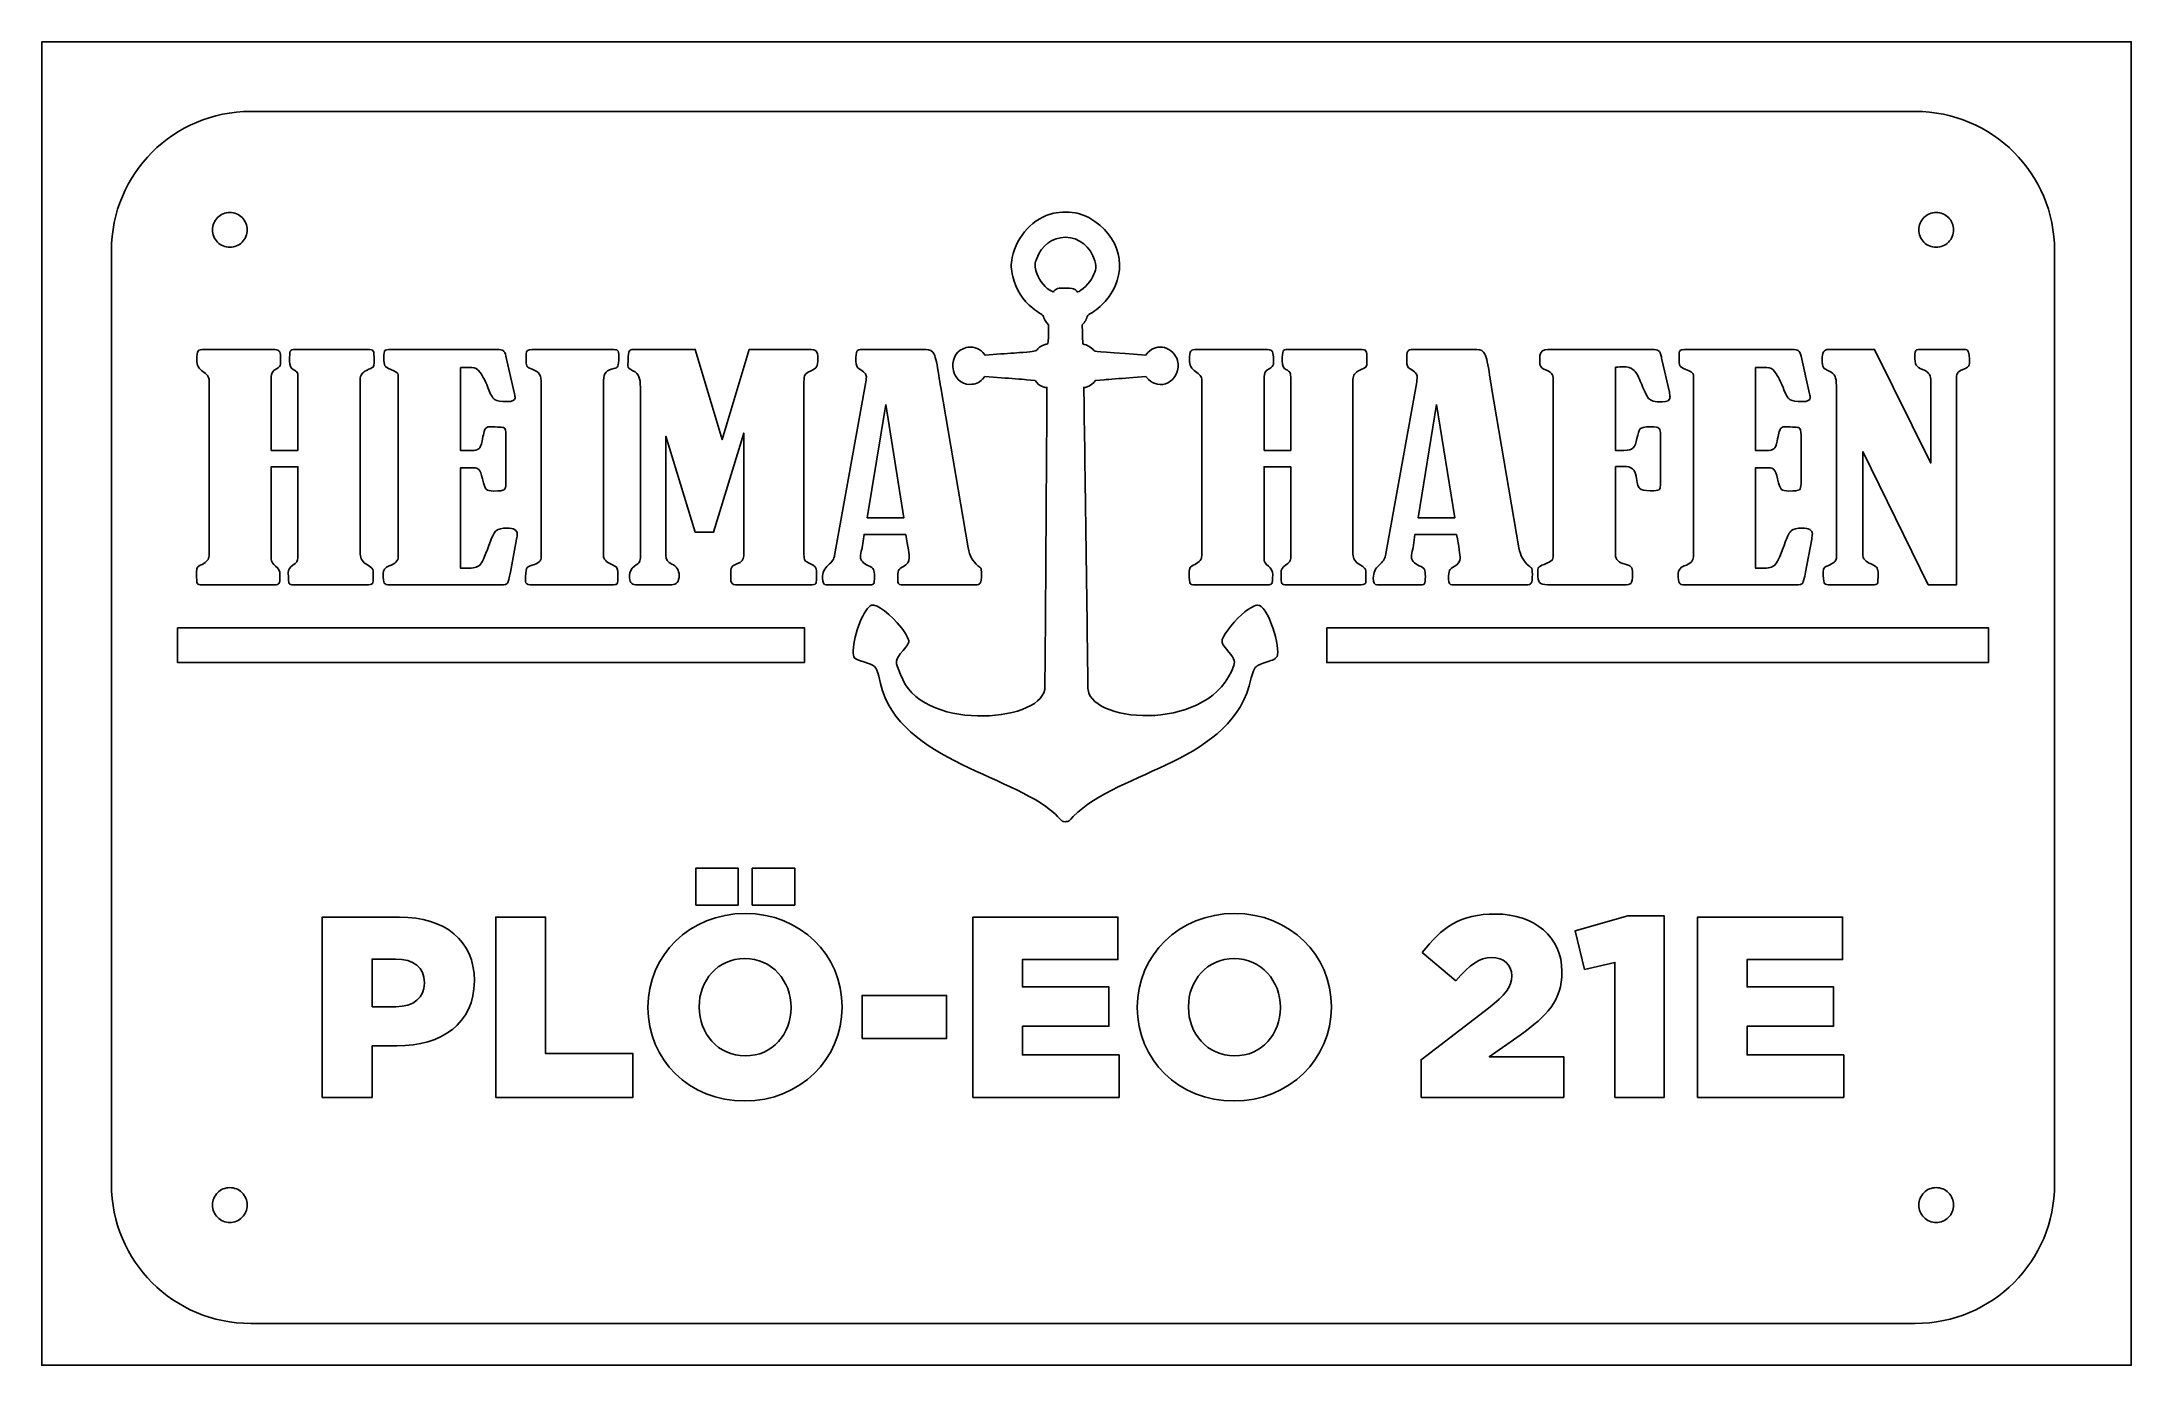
# Model space of a CAD drawing. Extents: x 0 to 300, y 0 to 190.
import ezdxf

# ---------------------------------------------------------------- set-up
doc = ezdxf.new("R2010")
doc.units = 0
doc.layers.add('Ebene_1', color=7, linetype='CONTINUOUS')

msp = doc.modelspace()

# ---------------------------------------------------------------- linework, layer by layer
at = {"layer": 'Ebene_1', "color": 7}
for points in [[(0, 190), (300, 190), (300, 0), (0, 0)], [(29.9981, 179.9979)], [(145.674263, 154.504981)], [(121.169714, 137.94121), (118.510218, 121.673424), (123.781305, 121.673424)], [(200.26186, 137.94121), (197.602364, 121.673424), (202.873451, 121.673424)], [(203.13698, 119.265745)], [(19.498104, 105.8659), (109.498104, 105.8659), (109.498104, 100.8659), (19.498104, 100.8659)], [(184.498104, 105.8659), (279.498104, 105.8659), (279.498104, 100.8659), (184.498104, 100.8659)], [(93.903, 66.071), (100.0029, 66.071), (100.0029, 71.3575), (93.903, 71.3575)], [(101.9992, 66.071), (108.0991, 66.071), (108.0991, 71.3575), (101.9992, 71.3575)], [(65.1694, 38.4552), (84.8738, 38.4552), (84.8738, 44.7399), (72.3414, 44.7399), (72.3414, 64.3335), (65.1694, 64.3335)], [(133.6918, 38.4552), (154.6902, 38.4552), (154.6902, 44.5551), (140.7899, 44.5551), (140.7899, 48.6586), (153.2114, 48.6586), (153.2114, 54.3149), (140.7899, 54.3149), (140.7899, 58.2336), (154.5053, 58.2336), (154.5053, 64.3335), (133.6918, 64.3335)], [(225.8767, 38.4552), (232.9377, 38.4552), (232.9377, 64.5183), (227.7251, 64.5183), (220.1465, 62.3741), (221.5143, 56.8288), (225.8767, 57.8269)], [(237.7391, 38.4552), (258.7374, 38.4552), (258.7374, 44.5551), (244.8371, 44.5551), (244.8371, 48.6586), (257.2587, 48.6586), (257.2587, 54.3149), (244.8371, 54.3149), (244.8371, 58.2336), (258.5526, 58.2336), (258.5526, 64.3335), (237.7391, 64.3335)], [(117.7877, 46.9211), (129.9135, 46.9211), (129.9135, 53.0949), (117.7877, 53.0949)], [(101.001, 44.4071)], [(171.2563, 44.4071)], [(100.927, 37.9376)], [(171.1823, 37.9376)]]:
    msp.add_lwpolyline(points, close=True, dxfattribs=at)
for points in [[(29.9981, 179.9979), (268.998, 179.9979)], [(9.9981, 25.9979), (9.9981, 159.9979)], [(288.9981, 159.9979), (288.9981, 25.9979)], [(144.548839, 148.29485), (144.549695, 149.380722), (144.270454, 149.678503)], [(149.651516, 149.666903), (149.365144, 149.361517), (149.40983, 148.240466)], [(23.343111, 145.83429), (33.166506, 145.83429)], [(34.292632, 144.703685), (34.292632, 143.719639)], [(36.35306, 145.83429), (46.75152, 145.83429)], [(50.106199, 145.83429), (65.392302, 145.83429)], [(66.638242, 144.871218), (67.860178, 139.469539)], [(69.560962, 144.075591), (69.560962, 145.185221)], [(69.560962, 144.075769), (69.560962, 144.075591)], [(70.35165, 145.83429), (81.828229, 145.83429)], [(84.152593, 143.468472), (84.177003, 144.368708)], [(84.967692, 145.83429), (93.832679, 145.83429), (97.666207, 132.895483), (101.570931, 145.83429)], [(101.570931, 145.83429), (110.052576, 145.83429)], [(117.791539, 145.83429), (126.944059, 145.83429)], [(135.110945, 145.375422), (135.428121, 145.026965), (137.714623, 145.189452)], [(155.569571, 145.233092), (158.499458, 145.021831), (158.817204, 145.370953)], [(165.879927, 145.83429), (175.703322, 145.83429)], [(176.829448, 144.703685), (176.829448, 143.719639)], [(178.889978, 145.83429), (189.288336, 145.83429)], [(196.883787, 145.83429), (206.036307, 145.83429)], [(216.243248, 145.83429), (231.193913, 145.83429)], [(232.607877, 144.368708), (233.686097, 139.720794)], [(236.057655, 145.83429), (251.343757, 145.83429)], [(252.589697, 144.871218), (253.811633, 139.469539)], [(256.495133, 145.83429), (263.155875, 145.83429), (271.206273, 129.524644), (271.206273, 141.54224)], [(269.624896, 145.83429), (276.237733, 145.83429)], [(24.013986, 116.208998), (24.013986, 141.521354)], [(32.950882, 131.346178), (36.784409, 131.346178), (36.784409, 141.877218)], [(32.950882, 141.877218), (32.950882, 131.346178)], [(45.721306, 141.521354), (45.721306, 116.460164)], [(51.184319, 116.062439), (51.184319, 142.170334)], [(60.12091, 143.259078), (60.12091, 131.304228), (61.750192, 131.304228)], [(61.750293, 143.259078), (60.12091, 143.259078)], [(80.654198, 141.437632), (80.654198, 116.271745)], [(109.429606, 141.228238), (109.429606, 116.376442)], [(137.789069, 141.758605), (135.415952, 141.927842), (135.047529, 141.540784)], [(142.862081, 141.067112), (142.624579, 141.38695), (141.393335, 141.488302)], [(152.52854, 141.483928), (151.290545, 141.382481), (151.047814, 141.098012)], [(158.881286, 141.536981), (158.512768, 141.924039), (156.139652, 141.754707)], [(166.550802, 116.208998), (166.550802, 141.521354)], [(175.487698, 131.346178), (179.321225, 131.346178), (179.321225, 141.877218)], [(175.487698, 141.877218), (175.487698, 131.346178)], [(188.258121, 141.521354), (188.258121, 116.460164)], [(217.009526, 116.271745), (217.009526, 141.563215)], [(225.946931, 143.279697), (225.946931, 131.324848), (227.168867, 131.324848)], [(237.135774, 116.062439), (237.135774, 142.170334)], [(246.072365, 143.259078), (246.072365, 131.304228), (247.701647, 131.304228)], [(247.701749, 143.259078), (246.072365, 143.259078)], [(274.919986, 141.793496), (274.919986, 112.04262), (270.846832, 112.04262), (261.454379, 131.19962)], [(71.717302, 116.062617), (71.717302, 140.914324)], [(85.949594, 116.188023), (85.949594, 140.369863)], [(113.8383, 116.250859), (118.270794, 140.89326)], [(129.076498, 140.348888), (133.005835, 117.339514)], [(144.307819, 139.805347), (144.307819, 140.384745), (144.065468, 140.384745)], [(149.79337, 140.381418), (149.59504, 140.381418), (149.648283, 137.742086)], [(192.930446, 116.250859), (197.36294, 140.89326)], [(208.168644, 140.348888), (212.097981, 117.339514)], [(257.669164, 115.87402), (257.669164, 140.62103)], [(66.637937, 133.523577), (66.637937, 126.551618)], [(100.780547, 116.188023), (100.780547, 133.816693), (96.467766, 119.579748), (93.832273, 119.579748), (89.591399, 133.377018), (89.591399, 116.250859)], [(232.392049, 133.90006), (232.392049, 126.320982)], [(252.589392, 133.523577), (252.589392, 126.551618)], [(225.946422, 129.043108), (225.946422, 116.334581)], [(227.168867, 129.042752), (225.946422, 129.043108)], [(261.454379, 131.19962), (261.454379, 116.418303)], [(36.784409, 115.915881), (36.784409, 128.980272), (32.950882, 128.980272), (32.950882, 115.790209)], [(61.989819, 128.854688), (60.12091, 128.854688), (60.12091, 114.429324), (61.390751, 114.429324)], [(179.321225, 115.915881), (179.321225, 128.980272), (175.487698, 128.980272), (175.487698, 115.790209)], [(247.941274, 128.854688), (246.072365, 128.854688), (246.072365, 114.429324), (247.342308, 114.429324)], [(68.171612, 118.616677), (67.285113, 113.864066)], [(124.044936, 119.265745), (118.055068, 119.265745), (117.791437, 117.339514)], [(124.044732, 119.265745), (124.044936, 119.265745)], [(203.13698, 119.265745), (197.147112, 119.265745), (196.883583, 117.339514)], [(254.123067, 118.616677), (253.236568, 113.864066)], [(47.590113, 114.052485), (47.590113, 112.733461)], [(190.126929, 114.052485), (190.126929, 112.733461)], [(33.47794, 112.04262), (22.959768, 112.04262)], [(46.607804, 112.04262), (36.16144, 112.04262)], [(65.919462, 112.04262), (49.938481, 112.04262)], [(81.828229, 112.042798), (70.136027, 112.042798)], [(82.714728, 113.696533), (82.714728, 112.88002)], [(90.453996, 112.04262), (85.254716, 112.04262)], [(110.292101, 112.04262), (99.606211, 112.04262)], [(118.941669, 112.04262), (112.616364, 112.04262)], [(134.035846, 112.04262), (123.373857, 112.04262)], [(176.014858, 112.04262), (165.496584, 112.04262)], [(189.14462, 112.04262), (178.698255, 112.04262)], [(198.033815, 112.04262), (191.70851, 112.04262)], [(213.128094, 112.04262), (202.466105, 112.04262)], [(227.192362, 112.04262), (216.242841, 112.04262)], [(251.870917, 112.04262), (235.889936, 112.04262)], [(262.868343, 112.04262), (256.495133, 112.04262)], [(146.53157, 78.100885), (146.528908, 78.104783)], [(51.3494, 64.3336), (40.2587, 64.3336), (40.2587, 38.4552)], [(47.4307, 51.4683), (47.4307, 58.3075), (50.7949, 58.3075)], [(198.1852, 59.2319), (203.0282, 55.2022)], [(54.9354, 54.9064), (54.9354, 54.8324)], [(62.1073, 55.1652), (62.1073, 55.2392)], [(218.2594, 56.4591), (218.2594, 56.5331)], [(50.8318, 51.4682), (47.4307, 51.4683)], [(87.0267, 51.3943), (87.0267, 51.3203)], [(94.3836, 51.3943), (94.3836, 51.4683)], [(107.5815, 51.3943), (107.5815, 51.3203)], [(114.9012, 51.3943), (114.9012, 51.4683)], [(157.282, 51.3943), (157.282, 51.3203)], [(164.6389, 51.3943), (164.6389, 51.4683)], [(177.8367, 51.3943), (177.8367, 51.3203)], [(185.1566, 51.3943), (185.1566, 51.4683)], [(207.7232, 51.2466), (198.0374, 43.8528), (198.0374, 38.4552)], [(40.2587, 38.4552), (47.4307, 38.4552), (47.4307, 45.849), (50.9797, 45.849)], [(198.0374, 38.4552), (218.5181, 38.4552), (218.5181, 44.2963), (207.8341, 44.2963), (212.2704, 47.4017)], [(268.998, 5.9979), (29.9981, 5.9979)]]:
    msp.add_lwpolyline(points, dxfattribs=at)
for points in [[(9.9981, 159.9979), (9.9981, 171.0779), (18.9181, 179.9979), (29.9981, 179.9979)], [(268.998, 179.9979), (280.0781, 179.9979), (288.9981, 171.0779), (288.9981, 159.9979)], [(25.230333, 164.765767), (25.699174, 165.234608), (26.335059, 165.498), (26.9981, 165.498)], [(26.9981, 165.498), (27.661141, 165.498), (28.297026, 165.234608), (28.765867, 164.765767)], [(139.349659, 159.025883), (140.020521, 162.206868), (142.337257, 164.684284), (145.313066, 165.402874)], [(145.313066, 165.402874), (146.099637, 165.592838), (147.949261, 165.58913), (148.674126, 165.392416)], [(148.674126, 165.392416), (149.593138, 165.147783), (150.475451, 164.739619), (151.211155, 164.218978)], [(270.230333, 164.765767), (270.699174, 165.234608), (271.335059, 165.498), (271.9981, 165.498)], [(271.9981, 165.498), (272.661141, 165.498), (273.297026, 165.234608), (273.765867, 164.765767)], [(24.4981, 162.998), (24.4981, 163.661041), (24.761492, 164.296926), (25.230333, 164.765767)], [(25.230333, 161.230233), (24.761492, 161.699074), (24.4981, 162.334959), (24.4981, 162.998)], [(28.765867, 164.765767), (29.234708, 164.296926), (29.4981, 163.661041), (29.4981, 162.998)], [(29.4981, 162.998), (29.4981, 162.334959), (29.234708, 161.699074), (28.765867, 161.230233)], [(151.211155, 164.218978), (155.264755, 161.34975), (155.943983, 156.531734), (152.665355, 152.696526)], [(269.4981, 162.998), (269.4981, 163.661041), (269.761492, 164.296926), (270.230333, 164.765767)], [(270.230333, 161.230233), (269.761492, 161.699074), (269.4981, 162.334959), (269.4981, 162.998)], [(273.765867, 164.765767), (274.234708, 164.296926), (274.4981, 163.661041), (274.4981, 162.998)], [(274.4981, 162.998), (274.4981, 162.334959), (274.234708, 161.699074), (273.765867, 161.230233)], [(26.9981, 160.498), (26.335059, 160.498), (25.699174, 160.761392), (25.230333, 161.230233)], [(28.765867, 161.230233), (28.297026, 160.761392), (27.661141, 160.498), (26.9981, 160.498)], [(139.430474, 156.308208), (139.160932, 157.411955), (139.126419, 157.967203), (139.349659, 159.025883)], [(146.961318, 161.931811), (145.136509, 161.931811), (143.504515, 160.732322), (142.847249, 158.908083)], [(151.179875, 158.559151), (150.625863, 160.570311), (148.922942, 161.931811), (146.961318, 161.931811)], [(271.9981, 160.498), (271.335059, 160.498), (270.699174, 160.761392), (270.230333, 161.230233)], [(273.765867, 161.230233), (273.297026, 160.761392), (272.661141, 160.498), (271.9981, 160.498)], [(142.284014, 151.736155), (140.845027, 152.890292), (139.892453, 154.41637), (139.430474, 156.308208)], [(142.847249, 158.908083), (142.601286, 158.225337), (142.542813, 157.858245), (142.732301, 157.163234)], [(142.732301, 157.163234), (143.05851, 155.966692), (143.779953, 154.943951), (144.711991, 154.356757)], [(150.70316, 155.929897), (151.288548, 156.994853), (151.484501, 157.453028), (151.179875, 158.559151)], [(144.711991, 154.356757), (145.20677, 154.04519), (145.221507, 154.041577), (145.330275, 154.207106)], [(145.330275, 154.207106), (145.391124, 154.300281), (145.54629, 154.434434), (145.674263, 154.504981)], [(145.674263, 154.504981), (145.846542, 154.600343), (146.184635, 154.633145), (146.977481, 154.632955)], [(146.977481, 154.632955), (147.906381, 154.63267), (148.083034, 154.610136), (148.312359, 154.460676)], [(148.312359, 154.460676), (148.457731, 154.36655), (148.597019, 154.232396), (148.621929, 154.16337)], [(148.621929, 154.16337), (148.751043, 153.804741), (150.22074, 155.052148), (150.70316, 155.929897)], [(143.34935, 150.992084), (143.10196, 151.129755), (142.622488, 151.46452), (142.284014, 151.736155)], [(143.895281, 150.358872), (143.809712, 150.700673), (143.751144, 150.768368), (143.34935, 150.992084)], [(144.270454, 149.678503), (144.10502, 149.85487), (143.952137, 150.132019), (143.895281, 150.358872)], [(150.03401, 150.354974), (149.976013, 150.125078), (149.823605, 149.850497), (149.651516, 149.666903)], [(150.579655, 150.988566), (150.178241, 150.76466), (150.119674, 150.69668), (150.03401, 150.354974)], [(152.665355, 152.696526), (152.175519, 152.123688), (151.237682, 151.355562), (150.579655, 150.988566)], [(144.50035, 146.904827), (144.52602, 147.072162), (144.547888, 147.697768), (144.548839, 148.29485)], [(149.40983, 148.240466), (149.43455, 147.623893), (149.455467, 146.993914), (149.457369, 146.84046)], [(22.240988, 144.284986), (22.240988, 145.024739), (22.304862, 145.464413), (22.432609, 145.60401)], [(23.127487, 142.672845), (22.536488, 143.049684), (22.240988, 143.587064), (22.240988, 144.284986)], [(22.432609, 145.60401), (22.576358, 145.75753), (22.879859, 145.83429), (23.343111, 145.83429)], [(33.166506, 145.83429), (33.597754, 145.83429), (33.893253, 145.764492), (34.053005, 145.624896)], [(34.053005, 145.624896), (34.212756, 145.499283), (34.292632, 145.192213), (34.292632, 144.703685)], [(35.562473, 144.138427), (35.562473, 144.920071), (35.602411, 145.394615), (35.682287, 145.56206)], [(36.089531, 142.965961), (35.738159, 143.133465), (35.562473, 143.524287), (35.562473, 144.138427)], [(35.682287, 145.56206), (35.762095, 145.743546), (35.985686, 145.83429), (36.35306, 145.83429)], [(46.75152, 145.83429), (47.214772, 145.83429), (47.494303, 145.75753), (47.590113, 145.60401)], [(47.733829, 144.180288), (47.733829, 143.691761), (47.677922, 143.398644), (47.56611, 143.300939)], [(47.590113, 145.60401), (47.685923, 145.464413), (47.733829, 144.98984), (47.733829, 144.180288)], [(49.123789, 144.703685), (49.123789, 145.248027), (49.171728, 145.569051), (49.267606, 145.666757)], [(49.243602, 143.489358), (49.163727, 143.656862), (49.123789, 144.061638), (49.123789, 144.703685)], [(49.267606, 145.666757), (49.363416, 145.778446), (49.642947, 145.83429), (50.106199, 145.83429)], [(65.392302, 145.83429), (65.775679, 145.83429), (66.05521, 145.778446), (66.230896, 145.666757)], [(66.230896, 145.666757), (66.406582, 145.555127), (66.542364, 145.289948), (66.638242, 144.871218)], [(69.560962, 145.185221), (69.560962, 145.617934), (69.824525, 145.83429), (70.35165, 145.83429)], [(69.680775, 143.384839), (69.6009, 143.510452), (69.560962, 143.740762), (69.560962, 144.075769)], [(81.828229, 145.83429), (82.259545, 145.83429), (82.539076, 145.785437), (82.666823, 145.687732)], [(82.666823, 145.687732), (82.794638, 145.590026), (82.858545, 145.29691), (82.858545, 144.808382)], [(82.858545, 144.808382), (82.858545, 144.068629), (82.810606, 143.608039), (82.714728, 143.426611)], [(84.177003, 144.368708), (84.193277, 145.024739), (84.241182, 145.429514), (84.320719, 145.583035)], [(84.320719, 145.583035), (84.416597, 145.750538), (84.632254, 145.83429), (84.967692, 145.83429)], [(110.052576, 145.83429), (110.627573, 145.83429), (111.002914, 145.75753), (111.1786, 145.60401)], [(111.1786, 145.60401), (111.354354, 145.464413), (111.442231, 145.094507), (111.442231, 144.494291)], [(111.442231, 144.494291), (111.442231, 143.949949), (111.378323, 143.566118), (111.250509, 143.3428)], [(116.881139, 144.138427), (116.881139, 144.906088), (116.929044, 145.380632), (117.024854, 145.56206)], [(117.360292, 143.028798), (117.040856, 143.196301), (116.881139, 143.566178), (116.881139, 144.138427)], [(117.024854, 145.56206), (117.120732, 145.743546), (117.376294, 145.83429), (117.791539, 145.83429)], [(126.944059, 145.83429), (127.503122, 145.83429), (127.894465, 145.60398), (128.11809, 145.14336)], [(128.11809, 145.14336), (128.341715, 144.68274), (128.56534, 143.677778), (128.788965, 142.128473)], [(130.802255, 143.31216), (130.711932, 144.652078), (131.475589, 145.761053), (132.722046, 146.101618)], [(132.722046, 146.101618), (133.572698, 146.333986), (134.493231, 146.05408), (135.110945, 145.375422)], [(137.714623, 145.189452), (138.972204, 145.278824), (140.417752, 145.376182), (140.926888, 145.405846)], [(140.926888, 145.405846), (142.434141, 145.494268), (142.737341, 145.56529), (143.010686, 145.897393)], [(143.010686, 145.897393), (143.284983, 146.230447), (143.844985, 146.551142), (144.20314, 146.580235)], [(144.20314, 146.580235), (144.421911, 146.5983), (144.459086, 146.639183), (144.50035, 146.904827)], [(149.457369, 146.84046), (149.457369, 146.609424), (149.490646, 146.56141), (149.641057, 146.560649)], [(149.641057, 146.560649), (149.931517, 146.560649), (150.671024, 146.152199), (150.944275, 145.843295)], [(150.944275, 145.843295), (151.233689, 145.51604), (150.735011, 145.581643), (155.569571, 145.233092)], [(158.817204, 145.370953), (159.437866, 146.052844), (160.355452, 146.330373), (161.214376, 146.095629)], [(161.214376, 146.095629), (162.078719, 145.859553), (162.842471, 145.10027), (163.061528, 144.25922)], [(163.061528, 144.25922), (163.395628, 142.976444), (162.796834, 141.57872), (161.674452, 141.02157)], [(164.777804, 144.284986), (164.777804, 145.024739), (164.841678, 145.464413), (164.969425, 145.60401)], [(165.664303, 142.672845), (165.073304, 143.049684), (164.777804, 143.587064), (164.777804, 144.284986)], [(164.969425, 145.60401), (165.113242, 145.75753), (165.416742, 145.83429), (165.879927, 145.83429)], [(175.703322, 145.83429), (176.134569, 145.83429), (176.430069, 145.764492), (176.589821, 145.624896)], [(176.589821, 145.624896), (176.749572, 145.499283), (176.829448, 145.192213), (176.829448, 144.703685)], [(178.099289, 144.138427), (178.099289, 144.920071), (178.139227, 145.394615), (178.219103, 145.56206)], [(178.626347, 142.965961), (178.274975, 143.133465), (178.099289, 143.524287), (178.099289, 144.138427)], [(178.219103, 145.56206), (178.298978, 145.743546), (178.522603, 145.83429), (178.889978, 145.83429)], [(189.288336, 145.83429), (189.751588, 145.83429), (190.031119, 145.75753), (190.126929, 145.60401)], [(190.270746, 144.180288), (190.270746, 143.691761), (190.21484, 143.398644), (190.103027, 143.300939)], [(190.126929, 145.60401), (190.222807, 145.464413), (190.270746, 144.98984), (190.270746, 144.180288)], [(195.973285, 144.138427), (195.973285, 144.906088), (196.02119, 145.380632), (196.117, 145.56206)], [(196.452438, 143.028798), (196.133002, 143.196301), (195.973285, 143.566178), (195.973285, 144.138427)], [(196.117, 145.56206), (196.212878, 145.743546), (196.468474, 145.83429), (196.883787, 145.83429)], [(206.036307, 145.83429), (206.595369, 145.83429), (206.986713, 145.60398), (207.210338, 145.14336)], [(207.210338, 145.14336), (207.433895, 144.68274), (207.657486, 143.677778), (207.881111, 142.128473)], [(215.06881, 144.03373), (215.06881, 144.089426), (215.076947, 144.396497), (215.09322, 144.954941)], [(215.667776, 143.007823), (215.268465, 143.161343), (215.06881, 143.503312), (215.06881, 144.03373)], [(215.09322, 144.954941), (215.18903, 145.541173), (215.572373, 145.83429), (216.243248, 145.83429)], [(231.193913, 145.83429), (231.641163, 145.83429), (231.952665, 145.771483), (232.128419, 145.645871)], [(232.128419, 145.645871), (232.304105, 145.520258), (232.439853, 145.213188), (232.535663, 144.72466)], [(232.535663, 144.72466), (232.551936, 144.640879), (232.576008, 144.522228), (232.607877, 144.368708)], [(235.075346, 144.703685), (235.075346, 145.248027), (235.123251, 145.569051), (235.219061, 145.666757)], [(235.195057, 143.489358), (235.11525, 143.656862), (235.075346, 144.061638), (235.075346, 144.703685)], [(235.219061, 145.666757), (235.314871, 145.778446), (235.594402, 145.83429), (236.057655, 145.83429)], [(251.343757, 145.83429), (251.727134, 145.83429), (252.006665, 145.778446), (252.182351, 145.666757)], [(252.182351, 145.666757), (252.358105, 145.555127), (252.493887, 145.289948), (252.589697, 144.871218)], [(255.608634, 144.368708), (255.608634, 145.345763), (255.904134, 145.83429), (256.495133, 145.83429)], [(255.800255, 143.259078), (255.672508, 143.454489), (255.608634, 143.824365), (255.608634, 144.368708)], [(268.930119, 144.933966), (268.930119, 145.352695), (268.978024, 145.60395), (269.073834, 145.687732)], [(269.121739, 143.57308), (268.993992, 143.810382), (268.930119, 144.264011), (268.930119, 144.933966)], [(269.073834, 145.687732), (269.169644, 145.785437), (269.353332, 145.83429), (269.624896, 145.83429)], [(276.237733, 145.83429), (276.605107, 145.792221), (276.788794, 145.331601), (276.788794, 144.45243)], [(276.788794, 144.45243), (276.788794, 143.935995), (276.748856, 143.608009), (276.66898, 143.468472)], [(24.013986, 141.521354), (24.013986, 141.9261), (23.718486, 142.30993), (23.127487, 142.672845)], [(33.693564, 143.049684), (33.198443, 142.812441), (32.950882, 142.421619), (32.950882, 141.877218)], [(34.292632, 143.719639), (34.260763, 143.468413), (34.061074, 143.245095), (33.693564, 143.049684)], [(36.664596, 142.547262), (36.600858, 142.658891), (36.40917, 142.798458), (36.089531, 142.965961)], [(36.784409, 141.877218), (36.784409, 142.212225), (36.744472, 142.435573), (36.664596, 142.547262)], [(46.607804, 142.819403), (46.016805, 142.54027), (45.721306, 142.107587), (45.721306, 141.521354)], [(47.56611, 143.300939), (47.4703, 143.217217), (47.150864, 143.056705), (46.607804, 142.819403)], [(50.106199, 142.965961), (49.627013, 143.147389), (49.33948, 143.321855), (49.243602, 143.489358)], [(51.184319, 142.170334), (51.168045, 142.435543), (50.808672, 142.700752), (50.106199, 142.965961)], [(62.948226, 142.526287), (62.596854, 143.014814), (62.197543, 143.259078), (61.750293, 143.259078)], [(64.242071, 139.909214), (63.746882, 141.165402), (63.3156, 142.037759), (62.948226, 142.526287)], [(70.423559, 142.987114), (70.02418, 143.140634), (69.776586, 143.273209), (69.680775, 143.384839)], [(71.477776, 142.233348), (71.318025, 142.540448), (70.966619, 142.791703), (70.423559, 142.987114)], [(71.717302, 140.914324), (71.717302, 141.500557), (71.63746, 141.940232), (71.477776, 142.233348)], [(82.139765, 143.091545), (81.149387, 142.938024), (80.654198, 142.38672), (80.654198, 141.437632)], [(82.714728, 143.426611), (82.634852, 143.245124), (82.443198, 143.133435), (82.139765, 143.091545)], [(84.871373, 142.777542), (84.392186, 143.000861), (84.152593, 143.231171), (84.152593, 143.468472)], [(85.73397, 141.898193), (85.606155, 142.261107), (85.318623, 142.554224), (84.871373, 142.777542)], [(85.949594, 140.369863), (85.949594, 141.039818), (85.877719, 141.549262), (85.73397, 141.898193)], [(109.597325, 142.191309), (109.485512, 141.995898), (109.429606, 141.674874), (109.429606, 141.228238)], [(110.388013, 142.735681), (109.9727, 142.568178), (109.709137, 142.38672), (109.597325, 142.191309)], [(111.250509, 143.3428), (111.138696, 143.133465), (110.851198, 142.931092), (110.388013, 142.735681)], [(118.390607, 141.877218), (118.390607, 142.30993), (118.047169, 142.69379), (117.360292, 143.028798)], [(118.270794, 140.89326), (118.350669, 141.270099), (118.390607, 141.598085), (118.390607, 141.877218)], [(128.788965, 142.128473), (128.884843, 141.528316), (128.980687, 140.935121), (129.076498, 140.348888)], [(133.258564, 140.815348), (131.912181, 140.815348), (130.900659, 141.84541), (130.802255, 143.31216)], [(135.047529, 141.540784), (134.566726, 141.035736), (134.020224, 140.814207), (133.258564, 140.815348)], [(141.393335, 141.488302), (140.716198, 141.544397), (139.094283, 141.665525), (137.789069, 141.758605)], [(144.065468, 140.384745), (143.699328, 140.384745), (143.128391, 140.708482), (142.862081, 141.067112)], [(151.047814, 141.098012), (150.769619, 140.771898), (150.085922, 140.381418), (149.79337, 140.381418)], [(156.139652, 141.754707), (154.834532, 141.661532), (153.20948, 141.539738), (152.52854, 141.483928)], [(161.674452, 141.02157), (160.782822, 140.578892), (159.582573, 140.800326), (158.881286, 141.536981)], [(166.550802, 141.521354), (166.550802, 141.9261), (166.255302, 142.30993), (165.664303, 142.672845)], [(176.230481, 143.049684), (175.735292, 142.812441), (175.487698, 142.421619), (175.487698, 141.877218)], [(176.829448, 143.719639), (176.797579, 143.468413), (176.597923, 143.245095), (176.230481, 143.049684)], [(179.201412, 142.547262), (179.137674, 142.658891), (178.945986, 142.798458), (178.626347, 142.965961)], [(179.321225, 141.877218), (179.321225, 142.212225), (179.281287, 142.435573), (179.201412, 142.547262)], [(189.14462, 142.819403), (188.553621, 142.54027), (188.258121, 142.107587), (188.258121, 141.521354)], [(190.103027, 143.300939), (190.007149, 143.217217), (189.68768, 143.056705), (189.14462, 142.819403)], [(197.482753, 141.877218), (197.482753, 142.30993), (197.139315, 142.69379), (196.452438, 143.028798)], [(197.36294, 140.89326), (197.442815, 141.270099), (197.482753, 141.598085), (197.482753, 141.877218)], [(207.881111, 142.128473), (207.976989, 141.528316), (208.072833, 140.935121), (208.168644, 140.348888)], [(216.745997, 142.400704), (216.586246, 142.596115), (216.226839, 142.798488), (215.667776, 143.007823)], [(217.009526, 141.563215), (217.009526, 141.92613), (216.921683, 142.205293), (216.745997, 142.400704)], [(227.001148, 143.3428), (226.80946, 143.3428), (226.458054, 143.321766), (225.946931, 143.279697)], [(228.510617, 142.9241), (228.191114, 143.203234), (227.687958, 143.3428), (227.001148, 143.3428)], [(229.516929, 141.291074), (229.181492, 142.100566), (228.846054, 142.644908), (228.510617, 142.9241)], [(230.714862, 138.799584), (230.4593, 139.134591), (230.059989, 139.965088), (229.516929, 141.291074)], [(236.057655, 142.965961), (235.578468, 143.147389), (235.290935, 143.321855), (235.195057, 143.489358)], [(237.135774, 142.170334), (237.120178, 142.435543), (236.760805, 142.700752), (236.057655, 142.965961)], [(248.899681, 142.526287), (248.54831, 143.014814), (248.148999, 143.259078), (247.701749, 143.259078)], [(250.193526, 139.909214), (249.698405, 141.165402), (249.267123, 142.037759), (248.899681, 142.526287)], [(256.614946, 142.714706), (256.215568, 142.88221), (255.944004, 143.063667), (255.800255, 143.259078)], [(257.477442, 141.961029), (257.349627, 142.268069), (257.062129, 142.519295), (256.614946, 142.714706)], [(257.669164, 140.62103), (257.669164, 141.221246), (257.605257, 141.667912), (257.477442, 141.961029)], [(270.032241, 142.965961), (269.568989, 143.147389), (269.265489, 143.349762), (269.121739, 143.57308)], [(271.206273, 141.54224), (271.206273, 142.212255), (270.814929, 142.686828), (270.032241, 142.965961)], [(275.13561, 142.547262), (274.991861, 142.365775), (274.919986, 142.11452), (274.919986, 141.793496)], [(276.189828, 143.11252), (275.630765, 142.917109), (275.279359, 142.728689), (275.13561, 142.547262)], [(276.66898, 143.468472), (276.605243, 143.328876), (276.445525, 143.210225), (276.189828, 143.11252)], [(65.080665, 138.59019), (64.793166, 138.771677), (64.513635, 139.211351), (64.242071, 139.909214)], [(66.805757, 138.338934), (65.943194, 138.338934), (65.368163, 138.422686), (65.080665, 138.59019)], [(67.955785, 138.904281), (67.955785, 138.527383), (67.572442, 138.338934), (66.805757, 138.338934)], [(67.860178, 139.469539), (67.923916, 139.190406), (67.955785, 139.001987), (67.955785, 138.904281)], [(143.998154, 96.997779), (144.068511, 97.886367), (144.317137, 137.946786), (144.307819, 139.805347)], [(232.631677, 138.297073), (231.609362, 138.297073), (230.970424, 138.464577), (230.714862, 138.799584)], [(233.781704, 138.967028), (233.781704, 138.520392), (233.398362, 138.297073), (232.631677, 138.297073)], [(233.686097, 139.720794), (233.749835, 139.427678), (233.781704, 139.176423), (233.781704, 138.967028)], [(251.03212, 138.59019), (250.744621, 138.771677), (250.46509, 139.211351), (250.193526, 139.909214)], [(252.757212, 138.338934), (251.894649, 138.338934), (251.319618, 138.422686), (251.03212, 138.59019)], [(253.90724, 138.904281), (253.90724, 138.527383), (253.523897, 138.338934), (252.757212, 138.338934)], [(253.811633, 139.469539), (253.875371, 139.190406), (253.90724, 139.001987), (253.90724, 138.904281)], [(149.648283, 137.742086), (149.765988, 131.963318), (150.180618, 98.362036), (150.219695, 96.950906)], [(62.732501, 131.555484), (62.940191, 131.722987), (63.099943, 132.085902), (63.211755, 132.644227)], [(63.211755, 132.644227), (63.403376, 133.635206), (63.555092, 134.228401), (63.666905, 134.423812)], [(63.666905, 134.423812), (63.794719, 134.619223), (63.986408, 134.716929), (64.241969, 134.716929)], [(64.241969, 134.716929), (65.503843, 134.716929), (66.214656, 134.668076), (66.374408, 134.57037)], [(66.374408, 134.57037), (66.550094, 134.486648), (66.637937, 134.137717), (66.637937, 133.523577)], [(228.486613, 131.701686), (228.742175, 131.966895), (228.925862, 132.413562), (229.037675, 133.041685)], [(229.037675, 133.041685), (229.181424, 133.753531), (229.317206, 134.20716), (229.445021, 134.402571)], [(229.445021, 134.402571), (229.572768, 134.611906), (230.099859, 134.716573), (231.026296, 134.716573)], [(231.026296, 134.716573), (231.665234, 134.716573), (232.048611, 134.660758), (232.176425, 134.549129)], [(232.176425, 134.549129), (232.320175, 134.43744), (232.392049, 134.221084), (232.392049, 133.90006)], [(248.683956, 131.555484), (248.891646, 131.722987), (249.051398, 132.085902), (249.16321, 132.644227)], [(249.16321, 132.644227), (249.354899, 133.635206), (249.506649, 134.228401), (249.618461, 134.423812)], [(249.618461, 134.423812), (249.746208, 134.619223), (249.937863, 134.716929), (250.193424, 134.716929)], [(250.193424, 134.716929), (251.455299, 134.716929), (252.166111, 134.668076), (252.325863, 134.57037)], [(252.325863, 134.57037), (252.501549, 134.486648), (252.589392, 134.137717), (252.589392, 133.523577)], [(61.750192, 131.304228), (62.197442, 131.304228), (62.524878, 131.38798), (62.732501, 131.555484)], [(227.168867, 131.324848), (227.807805, 131.324848), (228.247054, 131.450461), (228.486613, 131.701686)], [(228.917861, 127.640006), (228.790114, 128.57517), (228.207116, 129.042752), (227.168867, 129.042752)], [(247.701647, 131.304228), (248.148897, 131.304228), (248.476333, 131.38798), (248.683956, 131.555484)], [(62.756504, 128.603433), (62.596753, 128.770937), (62.341191, 128.854688), (61.989819, 128.854688)], [(63.283562, 127.242548), (63.107876, 127.982301), (62.93219, 128.43593), (62.756504, 128.603433)], [(63.810722, 125.75608), (63.635036, 125.937507), (63.459316, 126.432997), (63.283562, 127.242548)], [(66.637937, 126.551618), (66.637937, 126.118965), (66.558061, 125.83284), (66.398309, 125.693244)], [(229.397116, 125.902282), (229.189425, 126.139525), (229.029674, 126.718766), (228.917861, 127.640006)], [(232.392049, 126.320982), (232.392049, 125.999958), (232.328142, 125.790594), (232.200327, 125.692888)], [(248.707959, 128.603433), (248.548208, 128.770937), (248.292646, 128.854688), (247.941274, 128.854688)], [(249.235017, 127.242548), (249.059331, 127.982301), (248.883645, 128.43593), (248.707959, 128.603433)], [(249.762177, 125.75608), (249.586491, 125.937507), (249.410771, 126.432997), (249.235017, 127.242548)], [(252.589392, 126.551618), (252.589392, 126.118965), (252.509516, 125.83284), (252.349765, 125.693244)], [(64.912844, 125.504824), (64.369784, 125.504824), (64.00241, 125.588576), (63.810722, 125.75608)], [(66.398309, 125.693244), (66.238626, 125.567631), (65.743471, 125.504824), (64.912844, 125.504824)], [(230.978391, 125.54633), (230.147832, 125.54633), (229.620741, 125.664981), (229.397116, 125.902282)], [(232.200327, 125.692888), (232.07258, 125.595183), (231.665268, 125.54633), (230.978391, 125.54633)], [(250.864299, 125.504824), (250.321239, 125.504824), (249.953865, 125.588576), (249.762177, 125.75608)], [(252.349765, 125.693244), (252.190081, 125.567631), (251.694926, 125.504824), (250.864299, 125.504824)], [(65.272183, 119.831003), (65.55975, 120.068305), (66.062906, 120.186956), (66.781652, 120.186956)], [(66.781652, 120.186956), (67.77203, 120.186956), (68.267219, 119.907793), (68.267219, 119.349468)], [(251.22374, 119.831003), (251.511239, 120.068305), (252.014361, 120.186956), (252.733107, 120.186956)], [(252.733107, 120.186956), (253.723485, 120.186956), (254.218674, 119.907793), (254.218674, 119.349468)], [(62.99603, 114.994671), (63.29953, 115.385493), (63.778751, 116.495123), (64.433691, 118.32356)], [(64.433691, 118.32356), (64.705188, 119.091221), (64.984685, 119.593702), (65.272183, 119.831003)], [(68.267219, 119.349468), (68.267219, 119.181964), (68.23535, 118.9377), (68.171612, 118.616677)], [(117.743634, 117.151094), (117.615887, 116.746348), (117.552014, 116.383463), (117.552014, 116.062439)], [(117.791437, 117.339514), (117.791437, 117.297445), (117.775503, 117.234639), (117.743634, 117.151094)], [(124.547888, 115.853045), (124.547888, 116.341573), (124.38017, 117.479139), (124.044732, 119.265745)], [(133.005835, 117.339514), (133.197523, 116.222922), (133.668743, 115.371509), (134.419494, 114.785277)], [(196.83578, 117.151094), (196.708033, 116.746348), (196.64416, 116.383463), (196.64416, 116.062439)], [(196.883583, 117.339514), (196.883583, 117.297445), (196.867649, 117.234639), (196.83578, 117.151094)], [(203.640136, 115.853045), (203.640136, 116.341573), (203.472417, 117.479139), (203.13698, 119.265745)], [(212.097981, 117.339514), (212.289669, 116.222922), (212.760889, 115.371509), (213.51164, 114.785277)], [(248.947587, 114.994671), (249.251019, 115.385493), (249.730206, 116.495123), (250.385147, 118.32356)], [(250.385147, 118.32356), (250.656643, 119.091221), (250.936174, 119.593702), (251.22374, 119.831003)], [(254.218674, 119.349468), (254.218674, 119.181964), (254.186805, 118.9377), (254.123067, 118.616677)], [(22.216985, 113.717508), (22.216985, 114.122254), (22.256923, 114.387463), (22.336799, 114.513135)], [(22.336799, 114.513135), (22.416674, 114.638748), (22.640299, 114.792268), (23.007673, 114.973696)], [(23.007673, 114.973696), (23.678548, 115.280796), (24.013986, 115.692563), (24.013986, 116.208998)], [(32.950882, 115.790209), (32.950882, 115.343572), (33.158539, 114.98765), (33.573852, 114.72244)], [(33.573852, 114.72244), (33.989097, 114.429324), (34.19672, 114.017586), (34.19672, 113.487227)], [(35.394754, 113.759369), (35.394754, 114.219989), (35.610378, 114.582904), (36.041626, 114.848113)], [(36.041626, 114.848113), (36.536815, 115.155153), (36.784409, 115.511076), (36.784409, 115.915881)], [(45.721306, 116.460164), (45.721306, 115.804192), (46.06471, 115.280796), (46.75152, 114.889974)], [(46.75152, 114.889974), (47.310582, 114.582874), (47.590113, 114.303711), (47.590113, 114.052485)], [(49.004077, 113.675647), (49.004077, 114.164174), (49.291575, 114.520097), (49.866572, 114.743415)], [(49.866572, 114.743415), (50.74507, 115.064439), (51.184319, 115.504114), (51.184319, 116.062439)], [(61.390751, 114.429324), (62.173438, 114.429324), (62.708531, 114.617773), (62.99603, 114.994671)], [(69.465152, 112.503359), (69.465152, 113.508321), (69.505089, 114.122461), (69.584965, 114.34578)], [(69.584965, 114.34578), (69.664841, 114.569098), (69.944372, 114.743564), (70.423559, 114.869176)], [(70.423559, 114.869176), (71.286054, 115.078571), (71.717302, 115.476384), (71.717302, 116.062617)], [(80.654198, 116.271745), (80.654198, 115.741386), (81.013605, 115.322657), (81.732419, 115.015557)], [(81.732419, 115.015557), (82.195603, 114.820146), (82.475135, 114.64568), (82.571013, 114.49216)], [(82.571013, 114.49216), (82.666823, 114.33864), (82.714728, 114.073431), (82.714728, 113.696533)], [(84.368217, 113.319694), (84.368217, 113.919911), (84.615811, 114.380531), (85.111, 114.701554)], [(85.111, 114.701554), (85.478375, 114.966763), (85.710001, 115.176128), (85.805879, 115.329648)], [(85.805879, 115.329648), (85.901689, 115.497152), (85.949594, 115.783277), (85.949594, 116.188023)], [(89.591399, 116.250859), (89.591399, 115.692533), (89.878932, 115.280766), (90.453996, 115.015557)], [(90.453996, 115.015557), (91.156808, 114.708516), (91.508214, 114.164174), (91.508214, 113.38253)], [(98.911333, 113.068439), (98.911333, 113.654672), (98.935404, 114.087384), (98.983546, 114.366577)], [(98.983546, 114.366577), (99.031689, 114.659693), (99.327189, 114.896965), (99.870045, 115.078393)], [(99.870045, 115.078393), (100.477047, 115.287728), (100.780547, 115.657605), (100.780547, 116.188023)], [(109.429606, 116.376442), (109.429606, 116.013527), (109.477511, 115.748348), (109.573321, 115.580904)], [(109.573321, 115.580904), (109.669199, 115.4134), (109.932762, 115.238905), (110.36401, 115.057418)], [(110.36401, 115.057418), (110.955009, 114.806192), (111.250509, 114.464253), (111.250509, 114.031599)], [(111.250509, 114.031599), (111.250509, 112.942856), (111.210571, 112.335677), (111.130695, 112.210065)], [(112.089204, 113.005692), (112.089204, 113.773352), (112.368735, 114.394455), (112.927798, 114.868999)], [(112.927798, 114.868999), (113.454923, 115.301711), (113.758424, 115.762331), (113.8383, 116.250859)], [(117.552014, 116.062439), (117.552014, 115.559929), (117.927355, 115.134208), (118.678038, 114.785277)], [(118.678038, 114.785277), (119.077417, 114.603849), (119.325011, 114.41543), (119.420821, 114.220019)], [(119.420821, 114.220019), (119.516632, 114.024608), (119.564537, 113.703584), (119.564537, 113.256947)], [(122.894603, 112.838159), (122.894603, 113.508114), (122.934541, 113.926843), (123.014416, 114.094346)], [(123.014416, 114.094346), (123.094292, 114.26185), (123.325918, 114.457261), (123.709295, 114.680579)], [(123.709295, 114.680579), (124.268357, 114.987679), (124.547888, 115.378501), (124.547888, 115.853045)], [(134.419494, 114.785277), (134.627116, 114.631756), (134.762864, 114.506143), (134.826738, 114.408438)], [(134.826738, 114.408438), (134.890476, 114.324657), (134.922345, 114.052485), (134.922345, 113.591925)], [(164.753801, 113.717508), (164.753801, 114.122254), (164.793739, 114.387463), (164.873614, 114.513135)], [(164.873614, 114.513135), (164.95349, 114.638748), (165.177115, 114.792268), (165.544489, 114.973696)], [(165.544489, 114.973696), (166.215364, 115.280796), (166.550802, 115.692563), (166.550802, 116.208998)], [(175.487698, 115.790209), (175.487698, 115.343572), (175.695355, 114.98765), (176.110668, 114.72244)], [(176.110668, 114.72244), (176.525981, 114.429324), (176.733638, 114.017586), (176.733638, 113.487227)], [(177.93157, 113.759369), (177.93157, 114.219989), (178.147194, 114.582904), (178.578442, 114.848113)], [(178.578442, 114.848113), (179.073631, 115.155153), (179.321225, 115.511076), (179.321225, 115.915881)], [(188.258121, 116.460164), (188.258121, 115.804192), (188.601526, 115.280796), (189.288336, 114.889974)], [(189.288336, 114.889974), (189.847398, 114.582874), (190.126929, 114.303711), (190.126929, 114.052485)], [(191.18135, 113.005692), (191.18135, 113.773352), (191.460881, 114.394455), (192.019944, 114.868999)], [(192.019944, 114.868999), (192.547069, 115.301711), (192.85057, 115.762331), (192.930446, 116.250859)], [(196.64416, 116.062439), (196.64416, 115.559929), (197.019535, 115.134208), (197.770286, 114.785277)], [(197.770286, 114.785277), (198.169597, 114.603849), (198.417157, 114.41543), (198.512967, 114.220019)], [(198.512967, 114.220019), (198.608845, 114.024608), (198.656784, 113.703584), (198.656784, 113.256947)], [(201.986952, 112.838159), (201.986952, 113.508114), (202.026856, 113.926843), (202.106664, 114.094346)], [(202.106664, 114.094346), (202.18654, 114.26185), (202.418166, 114.457261), (202.801542, 114.680579)], [(202.801542, 114.680579), (203.360605, 114.987679), (203.640136, 115.378501), (203.640136, 115.853045)], [(213.51164, 114.785277), (213.719262, 114.631756), (213.855044, 114.506143), (213.918986, 114.408438)], [(213.918986, 114.408438), (213.982723, 114.324657), (214.014592, 114.052485), (214.014592, 113.591925)], [(214.781277, 113.696533), (214.781277, 114.143229), (214.821215, 114.422392), (214.901091, 114.534021)], [(214.901091, 114.534021), (214.996901, 114.659634), (215.260464, 114.806192), (215.69178, 114.973696)], [(215.69178, 114.973696), (216.282779, 115.197014), (216.650153, 115.385434), (216.793902, 115.538954)], [(216.793902, 115.538954), (216.937651, 115.706457), (217.009526, 115.950721), (217.009526, 116.271745)], [(225.946422, 116.334581), (225.946422, 115.67855), (226.40964, 115.231913), (227.336077, 114.994671)], [(227.336077, 114.994671), (227.799262, 114.882982), (228.08676, 114.750377), (228.198572, 114.596857)], [(228.198572, 114.596857), (228.326387, 114.457261), (228.390295, 114.136237), (228.390295, 113.633786)], [(234.955532, 113.675647), (234.955532, 114.164174), (235.24303, 114.520097), (235.818027, 114.743415)], [(235.818027, 114.743415), (236.696525, 115.064439), (237.135774, 115.504114), (237.135774, 116.062439)], [(247.342308, 114.429324), (248.124927, 114.429324), (248.66002, 114.617773), (248.947587, 114.994671)], [(255.776353, 113.968763), (255.776353, 114.359585), (255.991977, 114.631756), (256.423224, 114.785277)], [(256.423224, 114.785277), (257.253851, 115.1063), (257.669164, 115.469215), (257.669164, 115.87402)], [(261.454379, 116.418303), (261.454379, 115.804163), (261.853724, 115.343572), (262.652414, 115.036532)], [(262.652414, 115.036532), (263.323289, 114.771323), (263.658726, 114.394455), (263.658726, 113.905927)], [(22.336799, 112.23104), (22.256923, 112.356652), (22.216985, 112.852142), (22.216985, 113.717508)], [(22.959768, 112.04262), (22.624331, 112.04262), (22.416674, 112.105427), (22.336799, 112.23104)], [(34.053005, 112.210065), (33.957127, 112.098435), (33.765438, 112.04262), (33.47794, 112.04262)], [(34.19672, 113.487227), (34.19672, 112.747474), (34.148815, 112.321753), (34.053005, 112.210065)], [(35.514568, 112.210065), (35.434692, 112.321753), (35.394754, 112.838188), (35.394754, 113.759369)], [(36.16144, 112.04262), (35.81, 112.04262), (35.594376, 112.098435), (35.514568, 112.210065)], [(47.446398, 112.168203), (47.35052, 112.084481), (47.070989, 112.04262), (46.607804, 112.04262)], [(47.590113, 112.733461), (47.590113, 112.454328), (47.542208, 112.265909), (47.446398, 112.168203)], [(49.171795, 112.272901), (49.059983, 112.440404), (49.004077, 112.907986), (49.004077, 113.675647)], [(49.938481, 112.04262), (49.53917, 112.04262), (49.283608, 112.11938), (49.171795, 112.272901)], [(66.877869, 112.293787), (66.781991, 112.126342), (66.462522, 112.04262), (65.919462, 112.04262)], [(67.285113, 113.864066), (67.12543, 112.9987), (66.989681, 112.475274), (66.877869, 112.293787)], [(70.136027, 112.042798), (69.688777, 112.042798), (69.465152, 112.196318), (69.465152, 112.503359)], [(82.571013, 112.126342), (82.475135, 112.070646), (82.22754, 112.042798), (81.828229, 112.042798)], [(82.714728, 112.88002), (82.714728, 112.433383), (82.666823, 112.182157), (82.571013, 112.126342)], [(85.254716, 112.04262), (84.663717, 112.04262), (84.368217, 112.468312), (84.368217, 113.319694)], [(91.508214, 113.38253), (91.508214, 112.489257), (91.156808, 112.04262), (90.453996, 112.04262)], [(99.606211, 112.04262), (99.142959, 112.04262), (98.911333, 112.38456), (98.911333, 113.068439)], [(111.130695, 112.210065), (111.050819, 112.098435), (110.771288, 112.04262), (110.292101, 112.04262)], [(112.616364, 112.04262), (112.264924, 112.04262), (112.089204, 112.363644), (112.089204, 113.005692)], [(119.444825, 112.210065), (119.381087, 112.098435), (119.213368, 112.04262), (118.941669, 112.04262)], [(119.564537, 113.256947), (119.564537, 112.684638), (119.524633, 112.335677), (119.444825, 112.210065)], [(123.373857, 112.04262), (123.054354, 112.04262), (122.894603, 112.3078), (122.894603, 112.838159)], [(134.754626, 112.272901), (134.642813, 112.11938), (134.40322, 112.04262), (134.035846, 112.04262)], [(134.922345, 113.591925), (134.922345, 112.880079), (134.866438, 112.440404), (134.754626, 112.272901)], [(164.873614, 112.23104), (164.793739, 112.356652), (164.753801, 112.852142), (164.753801, 113.717508)], [(165.496584, 112.04262), (165.161147, 112.04262), (164.95349, 112.105427), (164.873614, 112.23104)], [(176.589821, 112.210065), (176.49401, 112.098435), (176.302356, 112.04262), (176.014858, 112.04262)], [(176.733638, 113.487227), (176.733638, 112.747474), (176.685699, 112.321753), (176.589821, 112.210065)], [(178.051384, 112.210065), (177.971508, 112.321753), (177.93157, 112.838188), (177.93157, 113.759369)], [(178.698255, 112.04262), (178.346884, 112.04262), (178.13126, 112.098435), (178.051384, 112.210065)], [(189.983214, 112.168203), (189.887336, 112.084481), (189.607805, 112.04262), (189.14462, 112.04262)], [(190.126929, 112.733461), (190.126929, 112.454328), (190.079024, 112.265909), (189.983214, 112.168203)], [(191.70851, 112.04262), (191.35707, 112.04262), (191.18135, 112.363644), (191.18135, 113.005692)], [(198.536971, 112.210065), (198.473233, 112.098435), (198.305514, 112.04262), (198.033815, 112.04262)], [(198.656784, 113.256947), (198.656784, 112.684638), (198.616847, 112.335677), (198.536971, 112.210065)], [(202.466105, 112.04262), (202.14667, 112.04262), (201.986952, 112.3078), (201.986952, 112.838159)], [(213.846874, 112.272901), (213.735061, 112.11938), (213.495468, 112.04262), (213.128094, 112.04262)], [(214.014592, 113.591925), (214.014592, 112.880079), (213.958686, 112.440404), (213.846874, 112.272901)], [(215.044806, 112.356623), (214.86912, 112.579941), (214.781277, 113.026578), (214.781277, 113.696533)], [(216.242841, 112.04262), (215.635839, 112.04262), (215.236495, 112.147288), (215.044806, 112.356623)], [(228.174671, 112.251926), (228.046856, 112.112389), (227.71942, 112.04262), (227.192362, 112.04262)], [(228.390295, 113.633786), (228.390295, 112.852142), (228.31842, 112.391522), (228.174671, 112.251926)], [(235.123251, 112.272901), (235.011438, 112.440404), (234.955532, 112.907986), (234.955532, 113.675647)], [(235.889936, 112.04262), (235.490625, 112.04262), (235.235063, 112.11938), (235.123251, 112.272901)], [(252.829324, 112.293787), (252.733446, 112.126342), (252.413977, 112.04262), (251.870917, 112.04262)], [(253.236568, 113.864066), (253.076885, 112.9987), (252.941137, 112.475274), (252.829324, 112.293787)], [(255.896065, 112.356623), (255.816257, 112.579941), (255.776353, 113.117321), (255.776353, 113.968763)], [(256.495133, 112.04262), (256.17563, 112.04262), (255.97594, 112.147288), (255.896065, 112.356623)], [(263.56312, 112.210065), (263.514977, 112.098435), (263.283385, 112.04262), (262.868343, 112.04262)], [(263.658726, 113.905927), (263.658726, 112.887041), (263.626857, 112.321753), (263.56312, 112.210065)], [(116.500803, 102.611303), (116.52267, 104.876793), (118.135363, 108.836172), (119.145839, 109.106475)], [(119.145839, 109.106475), (119.904837, 109.309654), (121.930829, 107.779013), (123.415833, 105.880614)], [(169.496896, 104.171038), (169.737821, 105.028536), (171.473353, 107.169), (172.723517, 108.150573)], [(172.723517, 108.150573), (173.339805, 108.634419), (174.284488, 109.139276), (174.572666, 109.138896)], [(174.572666, 109.138896), (175.226414, 109.138896), (176.048163, 107.901091), (176.757721, 105.850285)], [(123.415833, 105.880614), (123.9437, 105.205854), (124.502561, 104.19804), (124.501991, 103.922032)], [(176.757721, 105.850285), (177.317628, 104.231982), (177.618071, 102.242405), (177.375435, 101.759225)], [(118.053026, 100.971514), (116.555567, 101.416188), (116.489774, 101.485784), (116.500803, 102.611303)], [(123.65885, 102.610828), (122.478186, 101.218428), (122.457649, 101.012112), (123.315622, 99.160111)], [(124.501991, 103.922032), (124.501515, 103.699933), (124.248041, 103.305744), (123.65885, 102.610828)], [(170.093978, 102.814578), (169.490241, 103.514153), (169.381663, 103.760877), (169.496896, 104.171038)], [(171.157793, 100.458099), (171.3643, 101.131338), (171.1673, 101.574301), (170.093978, 102.814578)], [(120.197484, 98.947234), (119.792266, 100.319952), (119.583668, 100.516761), (118.053026, 100.971514)], [(123.315622, 99.160111), (125.989943, 91.017733), (143.110422, 92.159606), (143.998154, 96.997779)], [(150.219695, 96.950906), (150.998088, 91.997785), (167.998105, 90.997767), (171.157793, 100.458099)], [(174.233907, 100.150145), (174.084637, 99.984046), (173.905037, 99.531956), (173.644526, 98.667042)], [(175.955368, 100.987106), (175.12858, 100.765958), (174.522466, 100.471315), (174.233907, 100.150145)], [(177.375435, 101.759225), (177.224168, 101.458022), (176.747833, 101.199128), (175.955368, 100.987106)], [(145.482493, 79.165555), (138.99816, 84.997756), (121.998143, 86.997791), (120.197484, 98.947234)], [(173.644526, 98.667042), (171.143816, 86.468879), (154.761703, 85.494627), (148.102715, 78.799889)], [(146.528908, 78.104783), (146.446191, 78.158026), (145.975181, 78.636262), (145.482493, 79.165555)], [(147.079308, 78.037183), (146.860916, 78.018168), (146.614477, 78.047642), (146.53157, 78.100885)], [(148.102715, 78.799889), (147.500213, 78.099173), (147.461136, 78.07008), (147.079308, 78.037183)], [(62.1073, 55.2392), (62.1073, 60.9694), (57.8929, 64.3336), (51.3494, 64.3336)], [(101.0009, 64.851), (93.0157, 64.851), (87.0267, 58.8251), (87.0267, 51.3943)], [(114.9012, 51.4683), (114.9012, 58.899), (108.9862, 64.851), (101.0009, 64.851)], [(171.2563, 64.851), (163.271, 64.851), (157.282, 58.8251), (157.282, 51.3943)], [(185.1566, 51.4683), (185.1566, 58.899), (179.2416, 64.851), (171.2563, 64.851)], [(208.7214, 64.7772), (203.6936, 64.7772), (200.9579, 62.8178), (198.1852, 59.2319)], [(218.2594, 56.5331), (218.2594, 61.413), (214.3776, 64.7772), (208.7214, 64.7772)], [(50.7949, 58.3075), (53.3827, 58.3075), (54.9354, 57.1245), (54.9354, 54.9064)], [(94.3836, 51.4683), (94.3836, 55.2021), (97.0084, 58.3815), (100.9271, 58.3815)], [(100.9271, 58.3815), (104.8828, 58.3815), (107.5815, 55.1282), (107.5815, 51.3943)], [(164.6389, 51.4683), (164.6389, 55.2021), (167.2636, 58.3815), (171.1823, 58.3815)], [(171.1823, 58.3815), (175.138, 58.3815), (177.8367, 55.1282), (177.8367, 51.3943)], [(203.0282, 55.2022), (205.0615, 57.5313), (206.4293, 58.5294), (208.1668, 58.5294)], [(208.1668, 58.5294), (209.9044, 58.5294), (211.0504, 57.5313), (211.0504, 55.9046)], [(54.9354, 54.8324), (54.9354, 52.7991), (53.3827, 51.4682), (50.8318, 51.4682)], [(50.9797, 45.849), (57.4123, 45.849), (62.1073, 49.0653), (62.1073, 55.1652)], [(211.0504, 55.9046), (211.0504, 54.352), (210.1262, 53.132), (207.7232, 51.2466)], [(212.2704, 47.4017), (216.1152, 50.1744), (218.2594, 52.3186), (218.2594, 56.4591)], [(87.0267, 51.3203), (87.0267, 43.8896), (92.9417, 37.9376), (100.927, 37.9376)], [(101.001, 44.4072), (97.0823, 44.4072), (94.3836, 47.6605), (94.3836, 51.3943)], [(100.927, 37.9377), (108.9123, 37.9377), (114.9012, 43.9636), (114.9012, 51.3943)], [(107.5815, 51.3203), (107.5815, 47.5864), (104.9567, 44.4071), (101.001, 44.4071)], [(157.282, 51.3203), (157.282, 43.8896), (163.1971, 37.9376), (171.1823, 37.9376)], [(171.2563, 44.4072), (167.3376, 44.4072), (164.6389, 47.6605), (164.6389, 51.3943)], [(171.1823, 37.9377), (179.1676, 37.9377), (185.1566, 43.9636), (185.1566, 51.3943)], [(177.8367, 51.3203), (177.8367, 47.5864), (175.212, 44.4071), (171.2563, 44.4071)], [(29.9981, 5.9979), (18.9181, 5.9979), (9.9981, 14.9179), (9.9981, 25.9979)], [(24.4981, 22.998), (24.4981, 23.661041), (24.761492, 24.296926), (25.230333, 24.765767)], [(25.230333, 24.765767), (25.699174, 25.234608), (26.335059, 25.498), (26.9981, 25.498)], [(26.9981, 25.498), (27.661141, 25.498), (28.297026, 25.234608), (28.765867, 24.765767)], [(28.765867, 24.765767), (29.234708, 24.296926), (29.4981, 23.661041), (29.4981, 22.998)], [(288.9981, 25.9979), (288.9981, 14.9179), (280.0781, 5.9979), (268.998, 5.9979)], [(269.4981, 22.998), (269.4981, 23.661041), (269.761492, 24.296926), (270.230333, 24.765767)], [(270.230333, 24.765767), (270.699174, 25.234608), (271.335059, 25.498), (271.9981, 25.498)], [(271.9981, 25.498), (272.661141, 25.498), (273.297026, 25.234608), (273.765867, 24.765767)], [(273.765867, 24.765767), (274.234708, 24.296926), (274.4981, 23.661041), (274.4981, 22.998)], [(25.230333, 21.230233), (24.761492, 21.699074), (24.4981, 22.334959), (24.4981, 22.998)], [(26.9981, 20.498), (26.335059, 20.498), (25.699174, 20.761392), (25.230333, 21.230233)], [(28.765867, 21.230233), (28.297026, 20.761392), (27.661141, 20.498), (26.9981, 20.498)], [(29.4981, 22.998), (29.4981, 22.334959), (29.234708, 21.699074), (28.765867, 21.230233)], [(270.230333, 21.230233), (269.761492, 21.699074), (269.4981, 22.334959), (269.4981, 22.998)], [(271.9981, 20.498), (271.335059, 20.498), (270.699174, 20.761392), (270.230333, 21.230233)], [(273.765867, 21.230233), (273.297026, 20.761392), (272.661141, 20.498), (271.9981, 20.498)], [(274.4981, 22.998), (274.4981, 22.334959), (274.234708, 21.699074), (273.765867, 21.230233)]]:
    msp.add_open_spline(points, degree=3, dxfattribs=at)

doc.saveas('drawing.dxf')
